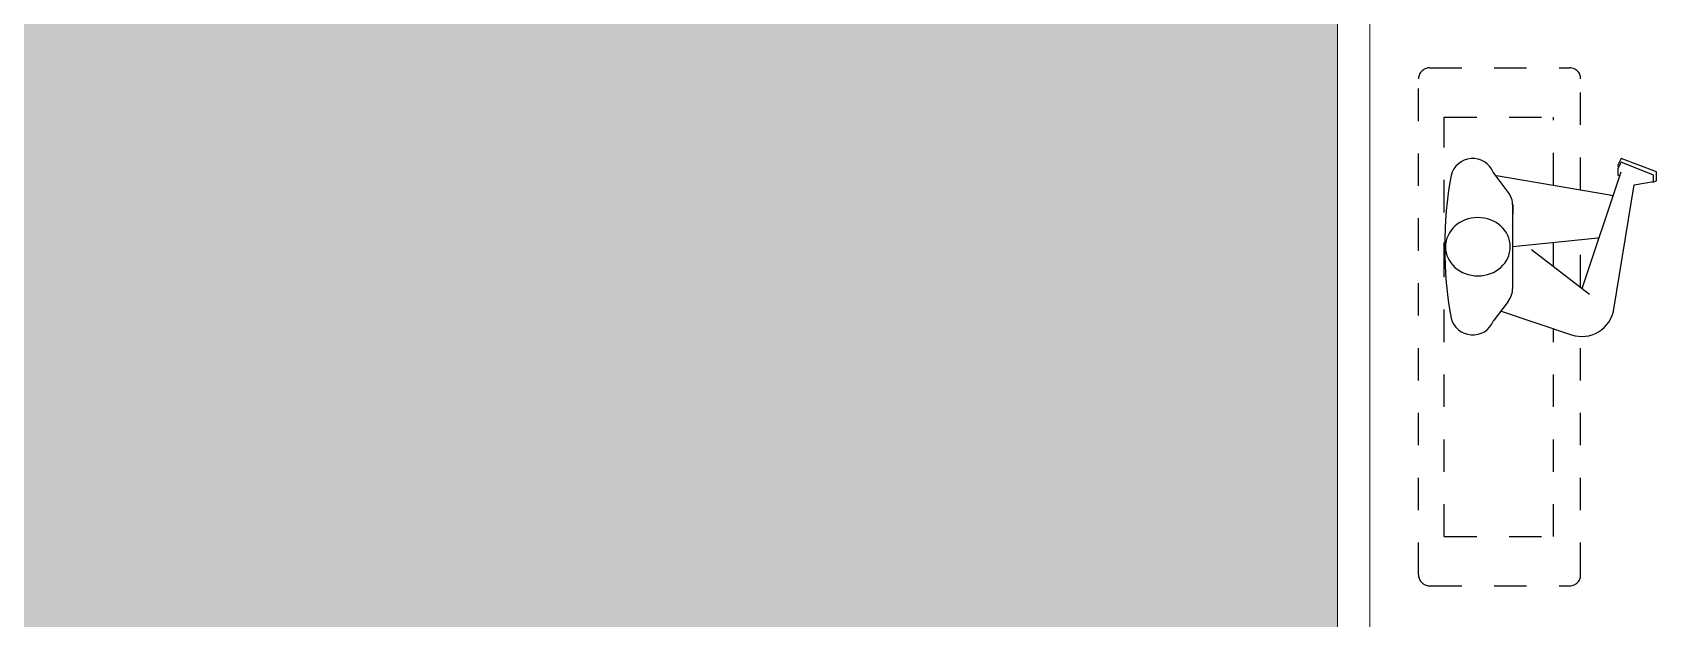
# Model space of a CAD drawing. Header units: metres. Extents: x 12093 to 20303, y 514 to 1412.
# Drawn here: x 19741.43 to 19746.44, y 825.94 to 827.75 of the extents above; entities that cross this region are included whole.
import ezdxf

# ---------------------------------------------------------------- set-up
doc = ezdxf.new("R2010")
doc.units = ezdxf.units.M
doc.linetypes.add('DASHED2', pattern=[9.525, 6.35, -3.175])
doc.layers.get('0').update_dxf_attribs({"lineweight": 13})
for name, color, linetype in [('2', 2, 'Continuous'), ('Proyecciones', 52, 'DASHED2'), ('SALUD-PLAN', 6, 'Continuous')]:
    doc.layers.add(name, color=color, linetype=linetype)
for name, color, linetype, lineweight in [('AREA VERDE', 62, 'Continuous', 13), ('grass', 64, 'Continuous', 13), ('MANZANAS-ORIGINALES', 147, 'Continuous', 9)]:
    doc.layers.add(name, color=color, linetype=linetype, lineweight=lineweight)

# ---------------------------------------------------------------- blocks, each defined once
blk = doc.blocks.new('ELLIPSE')
blk.add_circle((0.5, 0.5), 0.5)
blk = doc.blocks.new('gfgfgh')
at = {"layer": '2'}
for p, q in [((19731.2028, 804.7077), (19731.1414, 804.7537)), ((19731.5401, 804.7077), (19731.6014, 804.7537)), ((19731.1722, 804.7291), (19731.0998, 804.5119)), ((19731.5914, 804.7437), (19731.5314, 804.3937)), ((19731.2414, 804.6937), (19731.2714, 804.6937)), ((19731.2714, 804.6937), (19731.4981, 804.6937)), ((19731.3977, 804.4311), (19731.3714, 804.6937)), ((19731.5014, 804.6937), (19731.4714, 804.6937)), ((19731.3626, 804.6353), (19731.2255, 804.4567)), ((19731.2422, 804.4791), (19731.6022, 804.3591)), ((19731.3977, 804.4311), (19731.3966, 804.4277)), ((19731.1786, 804.3816), (19731.5622, 804.3191)), ((19731.5314, 804.3937), (19731.5282, 804.3838)), ((19731.5922, 804.3691), (19731.5902, 804.3631)), ((19731.6122, 804.3691), (19731.5922, 804.3691)), ((19731.5922, 804.2591), (19731.6322, 804.3591)), ((19731.6027, 804.2501), (19731.6437, 804.3587)), ((19731.6322, 804.3591), (19731.6122, 804.3691)), ((19731.6208, 804.37), (19731.6187, 804.3659)), ((19731.6437, 804.3587), (19731.6208, 804.37)), ((19731.5622, 804.3191), (19731.5722, 804.2591)), ((19731.5706, 804.2613), (19731.5718, 804.2616)), ((19731.5706, 804.2613), (19731.575, 804.2501)), ((19731.5722, 804.2591), (19731.5922, 804.2591)), ((19731.575, 804.2501), (19731.6027, 804.2501))]:
    blk.add_line(p, q, dxfattribs=at)
for centre, radius, start, end in [((19731.3714, 803.6837), 1.22, 79.6111, 100.3889), ((19731.1681, 804.817), 0.0687, 104.0362, 247.1663), ((19731.5748, 804.817), 0.0687, 292.8337, 75.9638), ((19731.2448, 804.7637), 0.07, 233.1301, 270), ((19731.4981, 804.7637), 0.07, 270, 306.8699), ((19731.1946, 804.4803), 0.1, 161.5651, 260.7539)]:
    blk.add_arc(centre, radius, start, end, dxfattribs=at)
at = {"layer": 'Proyecciones', "ltscale": 0.006}
for p, q in [((19730.3258, 804.9509), (19730.3258, 804.5174)), ((19730.3591, 804.9841), (19731.8897, 804.9841)), ((19731.923, 804.9509), (19731.923, 804.5174)), ((19730.4774, 804.9049), (19731.7713, 804.9049)), ((19730.4774, 804.9049), (19731.1185, 804.9049)), ((19731.3111, 804.9049), (19731.384, 804.9049)), ((19730.4774, 804.5682), (19731.1185, 804.5682)), ((19731.3111, 804.5682), (19731.384, 804.5682)), ((19731.5614, 804.5682), (19731.7713, 804.5682)), ((19730.3591, 804.4841), (19731.0947, 804.4841)), ((19731.2466, 804.4841), (19731.3924, 804.4841)), ((19731.547, 804.4841), (19731.8897, 804.4841))]:
    blk.add_line(p, q, dxfattribs=at)
at = {"layer": 'Proyecciones', "ltscale": 0.005}
for p, q in [((19730.4774, 804.9049), (19730.4774, 804.5682)), ((19731.7713, 804.9049), (19731.7713, 804.5682))]:
    blk.add_line(p, q, dxfattribs=at)
for centre, start, end in [((19730.3591, 804.9509), 90, 180), ((19730.3591, 804.9509), 174.6442, 180), ((19731.8897, 804.9509), 0, 90), ((19730.3591, 804.5174), 180, 270), ((19731.8897, 804.5174), 270, 0)]:
    blk.add_arc(centre, 0.0333, start, end, dxfattribs=at)
at = {"layer": '2', "xscale": 0.180000000000291, "yscale": -0.2000000000000455, "zscale": 0.180000000000291}
blk.add_blockref('ELLIPSE', (19731.2814, 804.9012), dxfattribs=at)

msp = doc.modelspace()

# ---------------------------------------------------------------- hatches: boundary and pattern name
at = {"layer": 'grass'}
h = msp.add_hatch(dxfattribs=at)
h.set_pattern_fill('AR-CONC', color=256, scale=0.004, style=0)
h.set_pattern_definition([(50, (0, 0), (0.728738676, -0.063756342), [0.0762, -0.8382]), (355, (0, 0), (-0.140971304, 0.764226572), [0.06096, -0.67056]), (100.451, (0.0607, -0.0053), (0.587770007, 0.700466751), [0.06476, -0.71236]), (46.1842, (0, 0.2032), (1.084316164, -0.16816931), [0.1143, -1.2573]), (96.6356, (0.0904, 0.1892), (0.94961694, 0.989702224), [0.09714, -1.06854]), (351.184, (0, 0.2032), (0.949618423, 0.98970047), [0.09144, -1.00584]), (21, (0.1016, 0.1524), (0.60645952, -0.409062074), [0.0762, -0.8382]), (326, (0.1016, 0.1524), (0.247208113, 0.736751864), [0.06096, -0.67056]), (71.4514, (0.15214, 0.1183), (0.853665963, 0.32769143), [0.06476, -0.71236]), (37.5, (0, 0), (0.012354413, 0.3382201555), [0, -0.662432, 0, -0.68072, 0, -0.6731]), (7.5, (0, 0), (0.26727865, 0.400722299), [0, -0.388112, 0, -0.647192, 0, -0.25654]), (327.5, (-0.22657, 0), (0.5423623807, -0.022914976), [0, -0.254, 0, -0.79248, 0, -1.05156]), (317.5, (-0.32817, 0), (0.592516726, 0.101705964), [0, -0.3302, 0, -0.526288, 0, -0.74676])])
h.paths.add_polyline_path([(19727.6994, 806.7946), (19729.2208, 806.7946), (19729.2208, 807.3947), (19731.818, 807.3947), (19731.818, 806.7946), (19734.5174, 806.7946), (19734.5174, 807.3947), (19737.1146, 807.3947), (19737.1146, 806.7946), (19738.6508, 806.7946, -0.117537), (19741.4296, 810.9246), (19738.3859, 815.2451), (19737.8949, 814.9), (19736.4013, 817.0247), (19736.8901, 817.3683), (19732.4473, 823.6748), (19731.9563, 823.3297), (19730.4627, 825.4545), (19730.9515, 825.798), (19727.9727, 830.0264, 0.111377), (19727.6969, 828.803)])
h.paths.add_polyline_path([(19739.1792, 818.9809), (19739.6672, 819.3255), (19741.1652, 817.2039), (19740.6749, 816.8577), (19743.7186, 812.5372, -0.058435), (19746.0533, 813.4325), (19746.0533, 816.9808), (19745.4532, 816.9808), (19745.4532, 819.578), (19746.0533, 819.578), (19746.0533, 825.5406), (19745.4532, 825.5406), (19745.4532, 828.1378), (19746.0533, 828.1378), (19746.0533, 831.6533), (19730.5469, 831.6533, 0.025063), (19730.2617, 831.639), (19733.2405, 827.4106), (19733.7286, 827.7552), (19735.2266, 825.6336), (19734.7363, 825.2874)])

# ---------------------------------------------------------------- linework, layer by layer
at = {"layer": 'AREA VERDE'}
msp.add_line((19745.4532, 825.5406), (19745.4532, 828.1378), dxfattribs=at)
at = {"layer": 'MANZANAS-ORIGINALES'}
msp.add_line((19745.5532, 825.6406), (19745.5532, 828.0378), dxfattribs=at)

# ---------------------------------------------------------------- block references
at = {"layer": 'SALUD-PLAN', "lineweight": 20, "rotation": 90}
msp.add_blockref('gfgfgh', (20550.6873, -18904.2852), dxfattribs=at)
msp.add_blockref('gfgfgh', (20550.6873, -18904.2852), dxfattribs=at)

doc.saveas('drawing.dxf')
